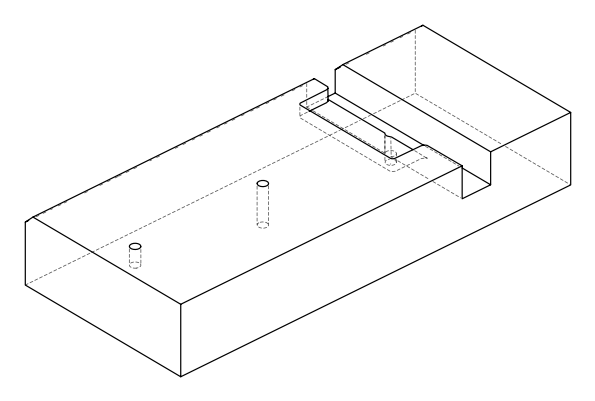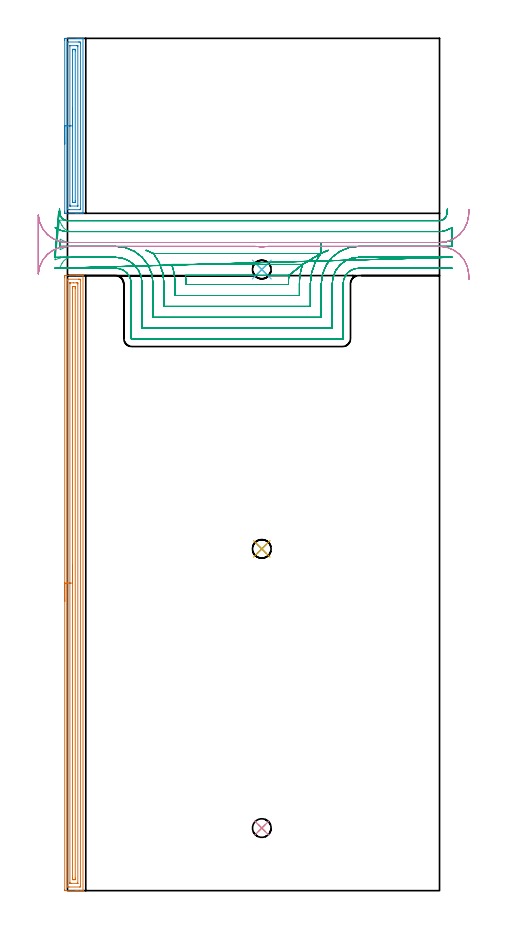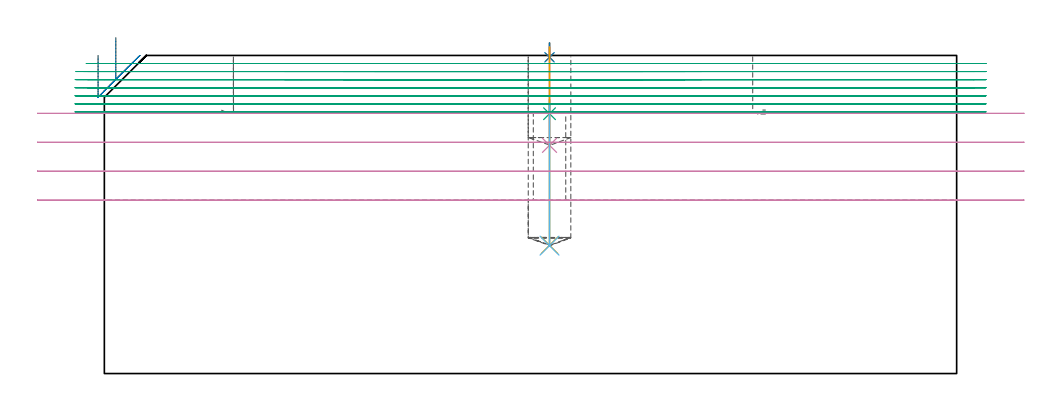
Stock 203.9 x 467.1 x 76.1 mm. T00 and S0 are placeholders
(PLAN: 10 operations, 4 tool changes, 53.2 min)
(1 SPOT_DRILL | STEP1POCKET | NXT0321_9005460120000 | 0.03 min | 1 mm3)
(2 SPOT_DRILL_1 | STEP1POCKET_1 | NXT0321_9005460120000 | 0.03 min | 1 mm3)
(3 SPOT_DRILL_2 | STEP1POCKET_2 | NXT0321_9005460120000 | 0.03 min | 1414 mm3)
(4 DRILL_BLIND_HOLE_INTO_CENTER | STEP1POCKET | NXT0301_073 | 0.1 min | 1646 mm3)
(5 DRILL_BLIND_HOLE_INTO_CENTER_1 | STEP1POCKET_1 | NXT0301_073 | 0.19 min | 3583 mm3)
(6 DRILL_BLIND_HOLE_INTO_CENTER_2 | STEP1POCKET_2 | NXT0301_073 | 0.14 min | 2559 mm3)
(7 AREA_MILL | FG_CHAMFER_SURFACE | UGT0205_001 | 11.01 min | 17144 mm3)
(8 AREA_MILL_1 | FG_CHAMFER_SURFACE_1 | UGT0205_001 | 3.29 min | 5085 mm3)
(9 MILL_OPEN_POCKET | POCKET_OPEN | UGT0201_126 | Follow Part, ap 2, ae 75% | 33.97 min | 157070 mm3)
(10 MILL_RECTANGULAR_SLOT | SLOT_RECTANGULAR | UGT0201_004 | Follow Part, ap 8, ae 75% | 4.41 min | 145206 mm3)
(TOOL NXT0321_9005460120000 | NC Spot Drill, 142deg, 12mm, Carbide, Uncoated | D12 PA142 FL30 Z2)
(TOOL NXT0301_073 | Carbide Drill 10.2mm [860.1-1020-031A1-MM 2214] | D10.2 PA140 FL55 Z2)
(TOOL UGT0205_001 | Chamfer Mill 20 x 3 x 45 deg. | D20 FL50 Z2)
(TOOL UGT0201_126 | Carbide End Mill 8.0 | D8 FL15 Z4)
(TOOL UGT0201_004 | End Mill 32 mm | D32 FL53 Z6)
(OP 1 SPOT_DRILL)
G17 G21 G94 G90
T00 M6
G54
G17 G0 G90 X106.5 Y34.3 S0 M3
G43 Z86.1 H0
G94 G81 G98 Z75.661 F250. R79.1
G80
M5
M2
(OP 2 SPOT_DRILL_1)
G17 G21 G94 G90
T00 M6
G54
G17 G0 G90 X106.5 Y187.3 S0 M3
G43 Z86.1 H0
G94 G81 G98 Z75.661 F250. R79.1
G80
M5
M2
(OP 3 SPOT_DRILL_2)
G17 G21 G94 G90
T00 M6
G54
G17 G0 G90 X106.5 Y340.4 S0 M3
G43 Z86.1 H0
G94 G81 G98 Z62.161 F250. R65.6
G80
M5
M2
(OP 4 DRILL_BLIND_HOLE_INTO_CENTER)
G17 G21 G94 G90
T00 M6
G54
G17 G0 G90 X106.5 Y34.3 S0 M3
G43 Z86.1 H1
G94 G81 G98 Z54.6 F250. R78.1
G80
M5
M2
(OP 5 DRILL_BLIND_HOLE_INTO_CENTER_1)
G17 G21 G94 G90
T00 M6
G54
G17 G0 G90 X106.5 Y187.3 S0 M3
G43 Z86.1 H1
G94 G81 G98 Z30.7 F250. R78.1
G80
M5
M2
(OP 6 DRILL_BLIND_HOLE_INTO_CENTER_2)
G17 G21 G94 G90
T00 M6
G54
G17 G0 G90 X106.5 Y340.4 S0 M3
G43 Z86.1 H1
G94 G81 G98 Z30.6 F250. R64.6
G80
M5
M2
(OP 7 AREA_MILL)
G17 G21 G94 G90
T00 M6
G54
G17 G0 G90 X-1.5 Y158.55 S1061 M3
G43 Z86.1 H0
Z76.1
G94 G1 Y158.588 Z75.228 F250.
Y158.702 Z74.364
Y158.891 Z73.512
Y159.153 Z72.68
Y159.487 Z71.874
Y159.89 Z71.1
Y160.358 Z70.364
Y160.89 Z69.672
Y161.479 Z69.029
Y162.122 Z68.44
Y162.814 Z67.908
Y163.55 Z67.44
Y164.324 Z67.037
Y165.13 Z66.703
Y165.962 Z66.441
Y166.814 Z66.252
Y167.678 Z66.138
Y168.55 Z66.1
Y336.148
X-1.499 Y336.483 Z66.101
X-1.494 Y337.036 Z66.104
X-1.492 Y337.092 Z66.106
X-0.944 Y337.1 Z66.653
X5.278 Z72.872
X5.828 Z73.425
X6.167 Z73.763
X6.717 Z74.313
X7.056 Z74.651
X7.733 Z75.332
X8.077 Z75.676
X8.459 Y337.093 Z76.051
X8.497 Y337.09 Z76.088
X8.5 Y336.93 Z76.1
Y0.17
X8.497 Y0.01 Z76.088
X8.459 Y0.007 Z76.051
X8.077 Y0. Z75.676
X7.733 Z75.332
X7.056 Z74.651
X5.828 Z73.425
X5.278 Z72.872
X4.664 Z72.259
X-1.22 Y0.001 Z66.377
X-1.492 Y0.01 Z66.106
X-1.499 Y0.281 Z66.099
Y0.3
X-1.5 Y168.55 Z66.1
X-0.086 Z67.514
X-0.085 Y334.697 Z67.515
X-0.084 Y334.726 Z67.516
X-0.056 Y335.09 Z67.544
X0.433 Y335.099 Z68.033
X6.167 Y335.1 Z73.767
X6.656 Y335.099 Z74.256
X7.056 Y335.09 Z74.656
X7.084 Y334.697 Z74.684
X7.085 Y334.667 Z74.685
Y2.403
X7.084 Y2.374 Z74.684
X7.056 Y2.01 Z74.656
X6.567 Y2.001 Z74.167
X0.833 Y2. Z68.433
X0.344 Y2.001 Z67.944
X-0.056 Y2.01 Z67.544
X-0.084 Y2.403 Z67.516
X-0.085 Y2.433 Z67.515
X-0.086 Y168.55 Z67.514
X1.328 Z68.928
X1.329 Y332.91 Z68.929
X1.33 Y333.009 Z68.93
X1.333 Y333.058 Z68.933
X1.335 Y333.077 Z68.935
X1.347 Y333.09 Z68.947
X1.536 Y333.097 Z69.136
X3.311 Y333.1 Z70.911
X5.089 Z72.689
X5.278 Y333.099 Z72.878
X5.467 Y333.095 Z73.067
X5.592 Y333.09 Z73.192
X5.665 Y333.081 Z73.265
X5.667 Y333.041 Z73.267
X5.669 Y332.91 Z73.269
X5.671 Y332.515 Z73.271
Y4.091
X5.67 Y4.042 Z73.27
X5.668 Y4.018 Z73.268
X5.666 Y4.013 Z73.266
X5.654 Y4.01 Z73.254
X5.465 Y4.002 Z73.065
X1.911 Y4. Z69.511
X1.722 Y4.001 Z69.322
X1.533 Y4.005 Z69.133
X1.408 Y4.01 Z69.008
X1.335 Y4.019 Z68.935
X1.333 Y4.059 Z68.933
X1.331 Y4.19 Z68.931
X1.329 Y4.585 Z68.929
X1.328 Y168.55 Z68.928
X2.743 Z70.343
Y330.23
X2.747 Y330.987 Z70.347
X2.75 Y331.09 Z70.35
X2.851 Y331.094 Z70.451
X3.067 Y331.098 Z70.667
X3.524 Y331.1 Z71.124
X3.941 Y331.098 Z71.541
X4.15 Y331.094 Z71.75
X4.248 Y331.09 Z71.848
X4.25 Y331.019 Z71.85
X4.257 Y330.363 Z71.857
Y330.23
Y6.87
X4.253 Y6.113 Z71.853
X4.25 Y6.01 Z71.85
X4.149 Y6.006 Z71.749
X3.933 Y6.002 Z71.533
X3.476 Y6. Z71.076
X3.059 Y6.002 Z70.659
X2.85 Y6.006 Z70.45
X2.752 Y6.01 Z70.352
X2.75 Y6.08 Z70.35
X2.743 Y6.737 Z70.343
Y6.87
Y168.55
Y169.422 Z70.381
Y170.286 Z70.495
Y171.138 Z70.683
Y171.97 Z70.946
Y172.776 Z71.28
Y173.55 Z71.682
Y174.286 Z72.151
Y174.978 Z72.682
Y175.621 Z73.272
Y176.21 Z73.915
Y176.742 Z74.607
Y177.21 Z75.343
Y177.613 Z76.116
Y177.947 Z76.922
Y178.209 Z77.754
Y178.398 Z78.606
Y178.512 Z79.471
Y178.55 Z80.343
G0 Z86.1
M5
M2
(OP 8 AREA_MILL_1)
G17 G21 G94 G90
T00 M6
G54
G17 G0 G90 X-1.5 Y409.15 S1061 M3
G43 Z86.1 H0
Z76.1
G94 G1 Y409.188 Z75.228 F250.
Y409.302 Z74.363
Y409.491 Z73.512
Y409.753 Z72.68
Y410.087 Z71.874
Y410.49 Z71.1
Y410.958 Z70.364
Y411.49 Z69.672
Y412.079 Z69.029
Y412.722 Z68.44
Y413.414 Z67.908
Y414.15 Z67.44
Y414.924 Z67.037
Y415.73 Z66.703
Y416.562 Z66.441
Y417.414 Z66.252
Y418.278 Z66.138
Y419.15 Z66.1
Y466.15
X-1.499 Y466.485 Z66.101
X-1.494 Y467.038 Z66.103
X-1.492 Y467.092 Z66.106
X-0.944 Y467.1 Z66.653
X5.278 Z72.872
X5.832 Z73.429
X6.167 Z73.763
X6.721 Z74.317
X7.056 Z74.651
X7.725 Z75.325
X8.082 Z75.681
X8.46 Y467.093 Z76.051
X8.497 Y467.09 Z76.088
X8.5 Y466.932 Z76.1
Y371.368
X8.497 Y371.21 Z76.088
X8.46 Y371.207 Z76.051
X8.082 Y371.2 Z75.681
X7.725 Z75.324
X7.056 Z74.651
X5.832 Z73.429
X5.278 Z72.872
X4.666 Z72.261
X-0.944 Y371.201 Z66.653
X-1.183 Y371.203 Z66.414
X-1.492 Y371.208 Z66.106
X-1.494 Y371.263 Z66.104
X-1.499 Y371.815 Z66.101
X-1.5 Y372.373 Z66.1
Y419.15
X-0.086 Z67.514
X-0.085 Y464.699 Z67.515
X-0.084 Y464.728 Z67.516
X-0.056 Y465.09 Z67.544
X0.435 Y465.099 Z68.035
X6.167 Y465.1 Z73.767
X6.658 Y465.099 Z74.258
X7.056 Y465.09 Z74.656
X7.084 Y464.699 Z74.684
X7.085 Y464.669 Z74.685
Y373.601
X7.084 Y373.572 Z74.684
X7.056 Y373.21 Z74.656
X6.565 Y373.201 Z74.165
X0.833 Y373.2 Z68.433
X0.342 Y373.201 Z67.942
X-0.056 Y373.21 Z67.544
X-0.084 Y373.601 Z67.516
X-0.085 Y373.631 Z67.515
X-0.086 Y419.15 Z67.514
X1.328 Z68.928
X1.329 Y463.012 Z68.929
X1.33 Y463.061 Z68.93
X1.332 Y463.084 Z68.932
X1.334 Y463.089 Z68.934
X1.35 Y463.092 Z68.95
X1.537 Y463.099 Z69.137
X5.278 Z72.878
X5.464 Y463.095 Z73.064
X5.588 Y463.09 Z73.188
X5.665 Y463.083 Z73.265
X5.667 Y463.044 Z73.267
X5.669 Y462.913 Z73.269
X5.671 Y462.518 Z73.271
Y375.288
X5.67 Y375.239 Z73.27
X5.668 Y375.216 Z73.268
X5.666 Y375.211 Z73.266
X5.65 Y375.209 Z73.25
X5.463 Y375.201 Z73.063
X1.722 Z69.322
X1.536 Y375.205 Z69.136
X1.412 Y375.21 Z69.012
X1.335 Y375.217 Z68.935
X1.333 Y375.256 Z68.933
X1.331 Y375.387 Z68.931
X1.329 Y375.782 Z68.929
X1.328 Y419.15 Z68.928
X2.743 Z70.343
Y460.233
X2.749 Y460.988 Z70.349
X2.752 Y461.09 Z70.352
X2.853 Y461.093 Z70.453
X3.069 Y461.097 Z70.669
X3.5 Y461.1 Z71.1
X3.526 Z71.126
X3.941 Y461.097 Z71.541
X4.148 Y461.093 Z71.748
X4.245 Y461.09 Z71.845
X4.25 Y461.022 Z71.85
X4.256 Y460.366 Z71.856
X4.257 Y460.233 Z71.857
Y378.067
X4.25 Y377.313 Z71.85
X4.248 Y377.21 Z71.848
X4.147 Y377.207 Z71.747
X3.931 Y377.203 Z71.531
X3.5 Y377.2 Z71.1
X3.473 Z71.073
X3.059 Y377.203 Z70.659
X2.852 Y377.207 Z70.452
X2.755 Y377.21 Z70.355
X2.75 Y377.278 Z70.35
X2.744 Y377.934 Z70.344
X2.743 Y378.067 Z70.343
Y419.15
Y420.022 Z70.381
Y420.886 Z70.495
Y421.738 Z70.683
Y422.57 Z70.946
Y423.376 Z71.28
Y424.15 Z71.682
Y424.886 Z72.151
Y425.578 Z72.682
Y426.221 Z73.272
Y426.81 Z73.915
Y427.342 Z74.607
Y427.81 Z75.343
Y428.213 Z76.116
Y428.547 Z76.922
Y428.809 Z77.754
Y428.998 Z78.606
Y429.112 Z79.471
Y429.15 Z80.343
G0 Z86.1
M5
M2
(OP 9 MILL_OPEN_POCKET)
G17 G21 G94 G90
T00 M6
G54
G17 G0 G90 X210.805 Y356.458 S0 M3
G43 Z86.1 H0
Z74.171
G94 G1 X207.9 Y355.708 F250.
G2 X203.9 Y355.2 R16. F500.
G1 X138.892
Y349.2
X128.849 Y343.2
X121.365 Y337.2
X64.635
G2 X64.9 Y332.7 R38.4
G1 Y332.2
X121.1
Y332.7
G2 X121.365 Y337.2 R38.4
G1 X128.849 Y343.2
X57.151
G2 X58.9 Y332.7 R32.4
G1 Y326.2
X127.1
Y332.7
G2 X128.849 Y343.2 R32.4
G1 X138.892 Y349.2
X47.108
X43.109 Y350.939
X47.108 Y349.2
G2 X52.9 Y332.7 R26.4
G1 Y320.2
X133.1
Y332.7
G2 X138.892 Y349.2 R26.4
G1 X142.891 Y350.939
X138.892 Y349.2
Y355.2
X2.357
G2 X-4. Y357.022 R12.
G1 Y351.281
G2 X2.352 Y353.1 R12.
G1 X26.5
G2 X46.9 Y332.7 R20.4
G1 Y314.2
X139.1
Y332.7
G2 X159.5 Y353.1 R20.4
G1 X207.9
X210.9 F250.
X210.65 Y363.235
X207.9 Y362.035
G2 X203.9 Y361.2 R10. F500.
G1 X2.357
G2 X-2.969 Y364.438 R6.
G1 X-4.35 Y367.101 F250.
G0 Z86.1
X208.237 Y373.688
Z74.171
G1 X207.87 Y370.711
G2 X203.9 Y367.2 R4. F500.
G1 X2.357
X-0.643 F250.
G0 Z86.1
X-4.355 Y341.207
Z74.171
G1 X-2.971 Y343.869
G2 X2.352 Y347.1 R6. F500.
G1 X26.5
G2 X40.9 Y332.7 R14.4
G1 Y308.2
X145.1
Y332.7
G2 X159.5 Y347.1 R14.4
G1 X207.9
X210.9 F250.
X-0.648 Y341.1 F500.
X2.352 F250.
X26.5 F500.
G2 X34.9 Y332.7 R8.4
G1 Y302.6
G3 X35.3 Y302.2 R0.4
G1 X150.7
G3 X151.1 Y302.6 R0.4
G1 Y332.7
G2 X159.5 Y341.1 R8.4
G1 X207.9
X210.9 F250.
G0 X210.805 Y356.458 Z72.243
G1 X207.9 Y355.708
G2 X203.9 Y355.2 R16. F500.
G1 X138.892
Y349.2
X128.849 Y343.2
X121.365 Y337.2
X64.635
G2 X64.9 Y332.703 R38.4
G1 Y332.2
X121.1
Y332.7
G2 X121.365 Y337.2 R38.4
G1 X128.849 Y343.2
X57.151
G2 X58.9 Y332.702 R32.4
G1 Y326.2
X127.1
Y332.7
G2 X128.849 Y343.2 R32.4
G1 X138.892 Y349.2
X47.108
X43.109 Y350.939
X47.108 Y349.2
G2 X52.9 Y332.702 R26.4
G1 Y320.2
X133.1
Y332.7
G2 X138.892 Y349.2 R26.4
G1 X142.891 Y350.939
X138.892 Y349.2
Y355.2
X0.
G2 X-4. Y355.708 R16.
G1 Y352.926
G2 X-1.966 Y353.1 R12.
G1 X26.5
G2 X46.9 Y332.701 R20.4
G1 Y314.2
X139.1
Y332.7
G2 X159.5 Y353.1 R20.4
G1 X207.9
X210.9 F250.
X210.65 Y363.235
X207.9 Y362.035
G2 X203.9 Y361.2 R10. F500.
G1 X0.
G2 X-3.468 Y361.821 R10.
X-4. Y362.047 R6.
G1 X-6.701 Y363.353 F250.
G0 Z86.1
X208.237 Y373.688
Z72.243
G1 X207.87 Y370.711
G2 X203.9 Y367.2 R4. F500.
G1 X0.
G2 X-1.387 Y367.448 R4.
G1 X-4.387 F250.
X-6.822 Y345.728
X-4. Y346.745
G2 X-1.966 Y347.1 R6. F500.
G1 X26.5
G2 X40.9 Y332.7 R14.4
G1 Y308.2
X145.1
Y332.7
G2 X159.5 Y347.1 R14.4
G1 X207.9
X210.9 F250.
X-4.966 Y341.1 F500.
X-1.966 F250.
X26.5 F500.
G2 X34.9 Y332.7 R8.4
G1 Y302.6
G3 X35.3 Y302.2 R0.4
G1 X150.7
G3 X151.1 Y302.6 R0.4
G1 Y332.7
G2 X159.5 Y341.1 R8.4
G1 X207.9
X210.9 F250.
G0 X210.805 Y356.458 Z70.314
G1 X207.9 Y355.708
G2 X203.9 Y355.2 R16. F500.
G1 X138.892
Y349.2
X128.849 Y343.2
X121.365 Y337.2
X64.635
G2 X64.9 Y332.7 R38.4
G1 Y332.2
X121.1
Y332.7
G2 X121.365 Y337.2 R38.4
G1 X128.849 Y343.2
X57.151
G2 X58.9 Y332.7 R32.4
G1 Y326.2
X127.1
Y332.7
G2 X128.849 Y343.2 R32.4
G1 X138.892 Y349.2
X47.108
X43.109 Y350.939
X47.108 Y349.2
G2 X52.9 Y332.7 R26.4
G1 Y320.2
X133.1
Y332.7
G2 X138.892 Y349.2 R26.4
G1 X142.891 Y350.939
X138.892 Y349.2
Y355.2
X0.
G2 X-4. Y355.708 R16.
G1 Y353.096
G2 X-3.69 Y353.1 R12.
G1 X26.5
G2 X46.9 Y332.7 R20.4
G1 Y314.2
X139.1
Y332.7
G2 X159.5 Y353.1 R20.4
G1 X207.9
X210.9 F250.
X210.65 Y363.235
X207.9 Y362.035
G2 X203.9 Y361.2 R10. F500.
G1 X0.
G2 X-4. Y362.035 R10.
G1 X-6.75 Y363.235 F250.
G0 Z86.1
X208.237 Y373.688
Z70.314
G1 X207.87 Y370.711
G2 X203.9 Y367.2 R4. F500.
G1 X0.
G2 X-2.875 Y368.419 R4.
G1 X-4.961 Y370.575 F250.
X-6.996 Y346.937
X-4. Y347.092
G2 X-3.69 Y347.1 R6. F500.
G1 X26.5
G2 X40.9 Y332.7 R14.4
G1 Y308.2
X145.1
Y332.7
G2 X159.5 Y347.1 R14.4
G1 X207.9
X210.9 F250.
X-6.69 Y341.1 F500.
X-3.69 F250.
X26.5 F500.
G2 X34.9 Y332.7 R8.4
G1 Y302.6
G3 X35.3 Y302.2 R0.4
G1 X150.7
G3 X151.1 Y302.6 R0.4
G1 Y332.7
G2 X159.5 Y341.1 R8.4
G1 X207.9
X210.9 F250.
G0 X210.805 Y356.458 Z68.386
G1 X207.9 Y355.708
G2 X203.9 Y355.2 R16. F500.
G1 X138.892
Y349.2
X128.849 Y343.2
X121.365 Y337.2
X64.635
G2 X64.9 Y332.7 R38.4
G1 Y332.2
X121.1
Y332.7
G2 X121.365 Y337.2 R38.4
G1 X128.849 Y343.2
X57.151
G2 X58.9 Y332.7 R32.4
G1 Y326.2
X127.1
Y332.7
G2 X128.849 Y343.2 R32.4
G1 X138.892 Y349.2
X47.108
X43.109 Y350.939
X47.108 Y349.2
G2 X52.9 Y332.7 R26.4
G1 Y320.2
X133.1
Y332.7
G2 X138.892 Y349.2 R26.4
G1 X142.891 Y350.939
X138.892 Y349.2
Y355.2
X0.
G2 X-4. Y355.708 R16.
G1 Y353.1
X26.5
G2 X46.9 Y332.7 R20.4
G1 Y314.2
X139.1
Y332.7
G2 X159.5 Y353.1 R20.4
G1 X207.9
X210.9 F250.
X210.65 Y363.235
X207.9 Y362.035
G2 X203.9 Y361.2 R10. F500.
G1 X0.
G2 X-4. Y362.035 R10.
G1 X-6.75 Y363.235 F250.
G0 Z86.1
X208.237 Y373.688
Z68.386
G1 X207.87 Y370.711
G2 X203.9 Y367.2 R4. F500.
G1 X0.
G2 X-3.582 Y369.419 R4.
G1 X-4.917 Y372.106 F250.
X-7. Y347.1
X-4.
X26.5 F500.
G2 X40.9 Y332.7 R14.4
G1 Y308.2
X145.1
Y332.7
G2 X159.5 Y347.1 R14.4
G1 X207.9
X210.9 F250.
X-7. Y341.1 F500.
X-4. F250.
X26.5 F500.
G2 X34.9 Y332.7 R8.4
G1 Y302.6
G3 X35.3 Y302.2 R0.4
G1 X150.7
G3 X151.1 Y302.6 R0.4
G1 Y332.7
G2 X159.5 Y341.1 R8.4
G1 X207.9
X210.9 F250.
G0 X210.805 Y356.458 Z66.457
G1 X207.9 Y355.708
G2 X203.9 Y355.2 R16. F500.
G1 X138.892
Y349.2
X128.849 Y343.2
X121.365 Y337.2
X64.635
G2 X64.9 Y332.703 R38.4
G1 Y332.2
X121.1
Y332.7
G2 X121.365 Y337.2 R38.4
G1 X128.849 Y343.2
X57.151
G2 X58.9 Y332.702 R32.4
G1 Y326.2
X127.1
Y332.7
G2 X128.849 Y343.2 R32.4
G1 X138.892 Y349.2
X47.108
X43.109 Y350.939
X47.108 Y349.2
G2 X52.9 Y332.702 R26.4
G1 Y320.2
X133.1
Y332.7
G2 X138.892 Y349.2 R26.4
G1 X142.891 Y350.939
X138.892 Y349.2
Y355.2
X0.
G2 X-4. Y355.708 R16.
G1 Y353.1
X26.5
G2 X46.9 Y332.701 R20.4
G1 Y314.2
X139.1
Y332.7
G2 X159.5 Y353.1 R20.4
G1 X207.9
X210.9 F250.
X210.65 Y363.235
X207.9 Y362.035
G2 X203.9 Y361.2 R10. F500.
G1 X0.
G2 X-4. Y362.035 R10.
G1 X-6.75 Y363.235 F250.
G0 Z86.1
X208.237 Y373.688
Z66.457
G1 X207.87 Y370.711
G2 X203.9 Y367.2 R4. F500.
G1 X0.
G2 X-3.947 Y370.553 R4.
G1 X-4.433 Y373.514 F250.
X-7. Y347.1
X-4.
X26.5 F500.
G2 X40.9 Y332.7 R14.4
G1 Y308.2
X145.1
Y332.7
G2 X159.5 Y347.1 R14.4
G1 X207.9
X210.9 F250.
X-7. Y341.1 F500.
X-4. F250.
X26.5 F500.
G2 X34.9 Y332.7 R8.4
G1 Y302.6
G3 X35.3 Y302.2 R0.4
G1 X150.7
G3 X151.1 Y302.6 R0.4
G1 Y332.7
G2 X159.5 Y341.1 R8.4
G1 X207.9
X210.9 F250.
G0 X210.805 Y356.458 Z64.529
G1 X207.9 Y355.708
G2 X203.9 Y355.2 R16. F500.
G1 X138.892
Y349.2
X128.849 Y343.2
X121.365 Y337.2
X64.635
G2 X64.9 Y332.7 R38.4
G1 Y332.2
X121.1
Y332.7
G2 X121.365 Y337.2 R38.4
G1 X128.849 Y343.2
X57.151
G2 X58.9 Y332.7 R32.4
G1 Y326.2
X127.1
Y332.7
G2 X128.849 Y343.2 R32.4
G1 X138.892 Y349.2
X47.108
X43.109 Y350.939
X47.108 Y349.2
G2 X52.9 Y332.7 R26.4
G1 Y320.2
X133.1
Y332.7
G2 X138.892 Y349.2 R26.4
G1 X142.891 Y350.939
X138.892 Y349.2
Y355.2
X0.
G2 X-4. Y355.708 R16.
G1 Y353.1
X26.5
G2 X46.9 Y332.7 R20.4
G1 Y314.2
X139.1
Y332.7
G2 X159.5 Y353.1 R20.4
G1 X207.9
X210.9 F250.
X210.65 Y363.235
X207.9 Y362.035
G2 X203.9 Y361.2 R10. F500.
G1 X0.
G2 X-4. Y362.035 R10.
G1 X-6.75 Y363.235 F250.
G0 Z86.1
X208.237 Y373.688
Z64.529
G1 X207.87 Y370.711
G2 X203.9 Y367.2 R4. F500.
G1 X0.
G2 X-3.97 Y370.711 R4.
G1 X-4.337 Y373.689 F250.
X-7. Y347.1
X-4.
X26.5 F500.
G2 X40.9 Y332.7 R14.4
G1 Y308.2
X145.1
Y332.7
G2 X159.5 Y347.1 R14.4
G1 X207.9
X210.9 F250.
X-7. Y341.1 F500.
X-4. F250.
X26.5 F500.
G2 X34.9 Y332.7 R8.4
G1 Y302.6
G3 X35.3 Y302.2 R0.4
G1 X150.7
G3 X151.1 Y302.6 R0.4
G1 Y332.7
G2 X159.5 Y341.1 R8.4
G1 X207.9
X210.9 F250.
G0 X210.805 Y356.458 Z62.6
G1 X207.9 Y355.708
G2 X203.9 Y355.2 R16. F500.
G1 X138.892
Y349.2
X128.849 Y343.2
X121.365 Y337.2
X64.635
G2 X64.9 Y332.7 R38.4
G1 Y332.2
X121.1
Y332.7
G2 X121.365 Y337.2 R38.4
G1 X128.849 Y343.2
X57.151
G2 X58.9 Y332.7 R32.4
G1 Y326.2
X127.1
Y332.7
G2 X128.849 Y343.2 R32.4
G1 X138.892 Y349.2
X47.108
X43.109 Y350.939
X47.108 Y349.2
G2 X52.9 Y332.7 R26.4
G1 Y320.2
X133.1
Y332.7
G2 X138.892 Y349.2 R26.4
G1 X142.891 Y350.939
X138.892 Y349.2
Y355.2
X0.
G2 X-4. Y355.708 R16.
G1 Y353.1
X26.5
G2 X46.9 Y332.7 R20.4
G1 Y314.2
X139.1
Y332.7
G2 X159.5 Y353.1 R20.4
G1 X207.9
X210.9 F250.
X210.65 Y363.235
X207.9 Y362.035
G2 X203.9 Y361.2 R10. F500.
G1 X0.
G2 X-4. Y362.035 R10.
G1 X-6.75 Y363.235 F250.
G0 Z86.1
X208.237 Y373.688
Z62.6
G1 X207.87 Y370.711
G2 X203.9 Y367.2 R4. F500.
G1 X0.
G2 X-3.97 Y370.711 R4.
G1 X-4.337 Y373.689 F250.
X-7. Y347.1
X-4.
X26.5 F500.
G2 X40.9 Y332.7 R14.4
G1 Y308.2
X145.1
Y332.7
G2 X159.5 Y347.1 R14.4
G1 X207.9
X210.9 F250.
X-7. Y341.1 F500.
X-4. F250.
X26.5 F500.
G2 X34.9 Y332.7 R8.4
G1 Y302.6
G3 X35.3 Y302.2 R0.4
G1 X150.7
G3 X151.1 Y302.6 R0.4
G1 Y332.7
G2 X159.5 Y341.1 R8.4
G1 X207.9
X210.9 F250.
G0 Z86.1
M5
M2
(OP 10 MILL_RECTANGULAR_SLOT)
G17 G21 G94 G90
T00 M6
G54
G17 G0 G90 X220.054 Y373.215 S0 M3
G43 Z86.1 H0
Z62.26
G94 G1 X219.87 Y370.221 F250.
G2 X203.9 Y355.2 R16. F500.
G1 X0.
G2 X-15.97 Y370.221 R16.
G1 X-16.
Y338.079
X-15.97
G2 X0. Y353.1 R16.
G1 X102.612
G2 X106.5 Y352.62 R16.
X110.388 Y353.1 R16.
G1 X203.9
G2 X219.87 Y338.079 R16.
G1 X220.054 Y335.085 F250.
G0 Y373.215 Z55.34
G1 X219.87 Y370.221
G2 X203.9 Y355.2 R16. F500.
G1 X0.
G2 X-15.97 Y370.221 R16.
G1 X-16.
Y338.079
X-15.97
G2 X0. Y353.1 R16.
G1 X102.612
G2 X106.5 Y352.62 R16.
X110.388 Y353.1 R16.
G1 X203.9
G2 X219.87 Y338.079 R16.
G1 X220.054 Y335.085 F250.
G0 Y373.215 Z48.42
G1 X219.87 Y370.221
G2 X203.9 Y355.2 R16. F500.
G1 X0.
G2 X-15.97 Y370.221 R16.
G1 X-16.
Y338.079
X-15.97
G2 X0. Y353.1 R16.
G1 X102.612
G2 X106.5 Y352.62 R16.
X110.388 Y353.1 R16.
G1 X203.9
G2 X219.87 Y338.079 R16.
G1 X220.054 Y335.085 F250.
G0 Y373.215 Z41.5
G1 X219.87 Y370.221
G2 X203.9 Y355.2 R16. F500.
G1 X0.
G2 X-15.97 Y370.221 R16.
G1 X-16.
Y338.079
X-15.97
G2 X0. Y353.1 R16.
G1 X102.612
G2 X106.5 Y352.62 R16.
X110.388 Y353.1 R16.
G1 X203.9
G2 X219.87 Y338.079 R16.
G1 X220.054 Y335.085 F250.
G0 Z86.1
M5
M2
